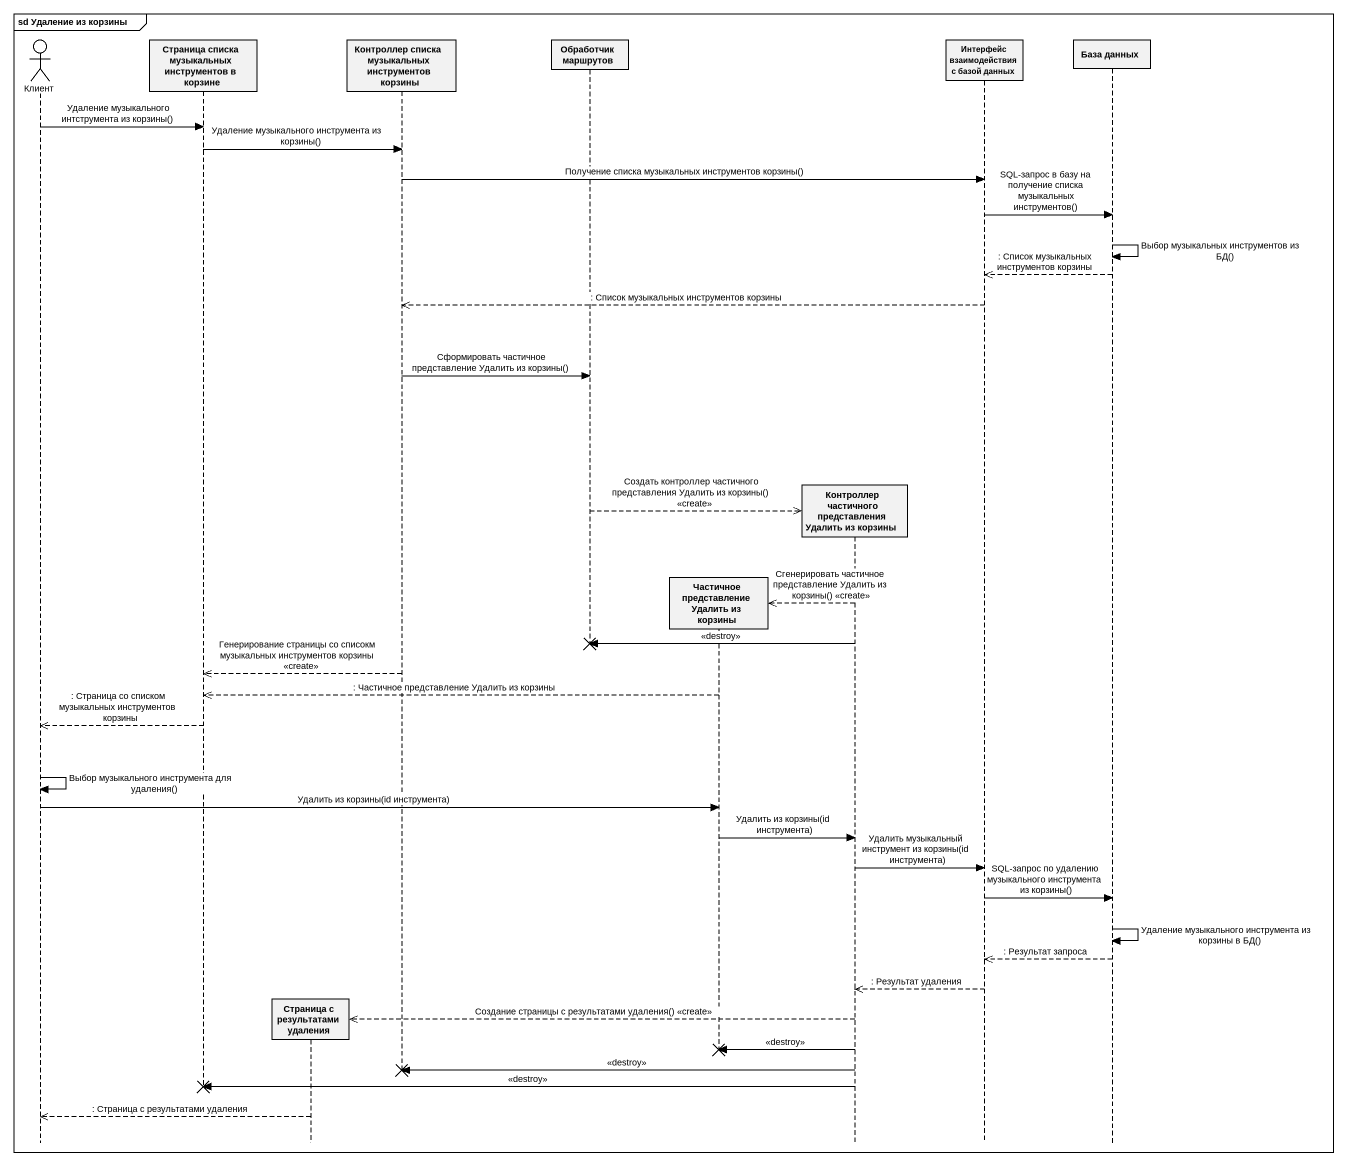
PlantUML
@startuml
mainframe sd Удаление из корзины
hide footbox
actor Клиент
participant "Страница списка музыкальных инструментов в корзине" as Страница_списка_музыкальных
participant "Страница с результатами удаления" as Страница_с_результатами
participant "Контроллер списка музыкальных инструментов корзины" as Контроллер_списка
participant "Обработчик маршрутов" as Обработчик_маршрутов
participant "Частичное представление Удалить из корзины" as Частичное_представление
participant "Контроллер частичного представления Удалить из корзины" as Контроллер_частичного
participant "Интерфейс взаимодействия с базой данных" as Интерфейс_взаимодействия_с
participant "База данных" as База_данных

Клиент -> Страница_списка_музыкальных : Удаление музыкального интструмента из корзины()
Страница_списка_музыкальных -> Контроллер_списка : Удаление музыкального инструмента из корзины()
Контроллер_списка -> Интерфейс_взаимодействия_с : Получение списка музыкальных инструментов корзины()
Интерфейс_взаимодействия_с -> База_данных : SQL-запрос в базу на получение списка музыкальных инструментов()
База_данных -> База_данных : Выбор музыкальных инструментов из БД()
База_данных -->> Интерфейс_взаимодействия_с : : Список музыкальных инструментов корзины
Интерфейс_взаимодействия_с -->> Контроллер_списка : : Список музыкальных инструментов корзины
Контроллер_списка -> Обработчик_маршрутов : Сформировать частичное представление Удалить из корзины()
Обработчик_маршрутов -->> Контроллер_частичного ** : Создать контроллер частичного представления Удалить из корзины() <<create>>
Контроллер_частичного -->> Частичное_представление ** : Сгенерировать частичное представление Удалить из корзины() <<create>>
Контроллер_частичного -> Обработчик_маршрутов !! : <<destroy>>
Контроллер_списка -->> Страница_списка_музыкальных : Генерирование страницы со списокм музыкальных инструментов корзины <<create>>
Частичное_представление -->> Страница_списка_музыкальных : : Частичное представление Удалить из корзины
Страница_списка_музыкальных -->> Клиент : : Страница со списком музыкальных инструментов корзины
Клиент -> Клиент : Выбор музыкального инструмента для удаления()
Клиент -> Частичное_представление : Удалить из корзины(id инструмента)
Частичное_представление -> Контроллер_частичного : Удалить из корзины(id инструмента)
Контроллер_частичного -> Интерфейс_взаимодействия_с : Удалить музыкальный инструмент из корзины(id инструмента)
Интерфейс_взаимодействия_с -> База_данных : SQL-запрос по удалению музыкального инструмента из корзины()
База_данных -> База_данных : Удаление музыкального инструмента из корзины в БД()
База_данных -->> Интерфейс_взаимодействия_с : : Результат запроса
Интерфейс_взаимодействия_с -->> Контроллер_частичного : : Результат удаления
Контроллер_частичного -->> Страница_с_результатами ** : Создание страницы с результатами удаления() <<create>>
Контроллер_частичного -> Частичное_представление !! : <<destroy>>
Контроллер_частичного -> Контроллер_списка !! : <<destroy>>
Контроллер_частичного -> Страница_списка_музыкальных !! : <<destroy>>
Страница_с_результатами -->> Клиент : : Страница с результатами удаления
@enduml
